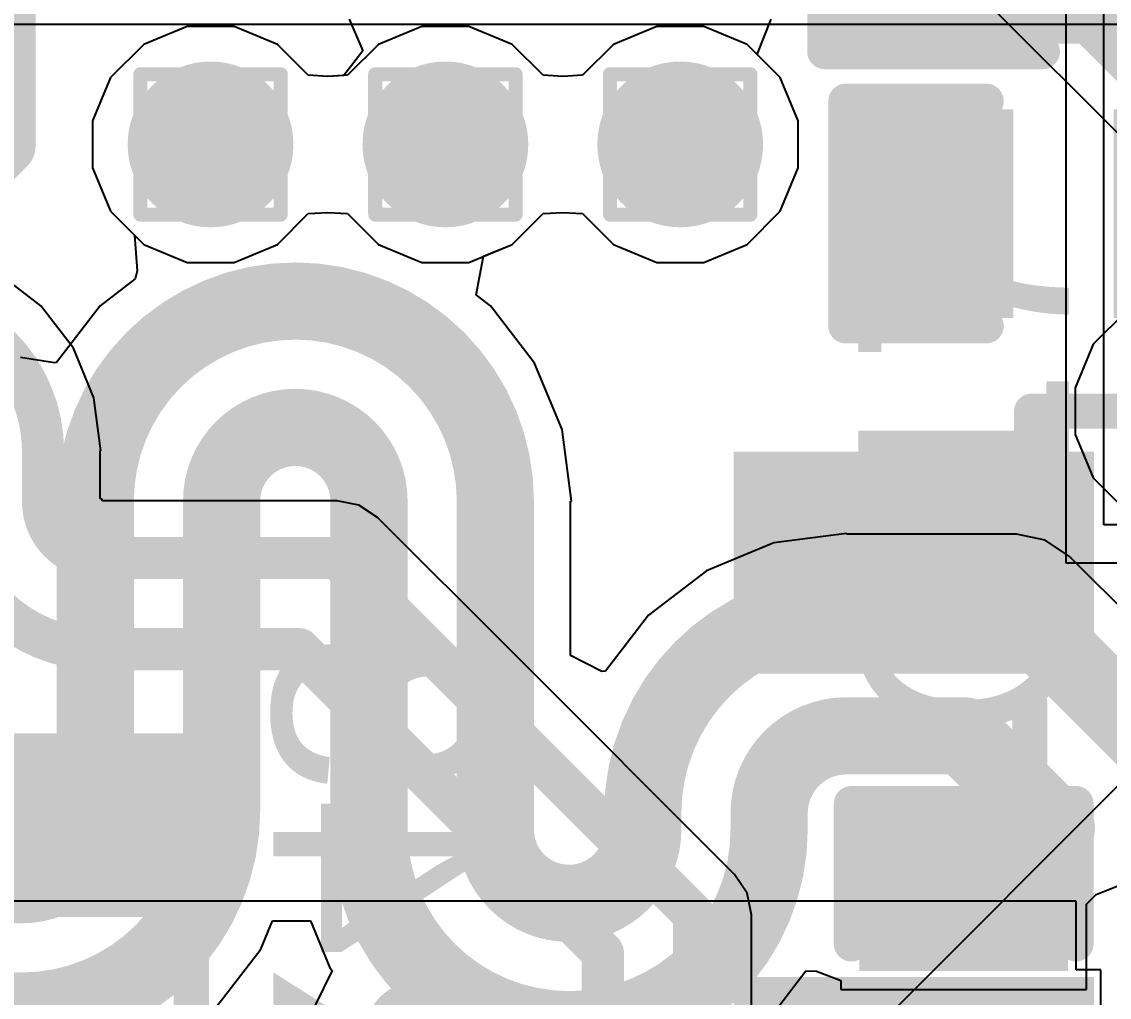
# Model space of a CAD drawing. Header units: inches. Extents: x -6 to 5433, y -4 to 5447.
# Drawn here: x 7.103 to 11.038, y 21.38 to 24.91 of the extents above; entities that cross this region are included whole.
import ezdxf

# ---------------------------------------------------------------- set-up
doc = ezdxf.new("R2010")
doc.units = ezdxf.units.IN
for name, color, linetype in [('Bottom Layer', 5, 'Continuous'), ('Bottom Overlay', 54, 'Continuous'), ('Bottom Paste', 16, 'Continuous'), ('Bottom Solder', 6, 'Continuous'), ('Drill Drawing', 1, 'Continuous'), ('Ground', 16, 'Continuous'), ('Power', 76, 'Continuous'), ('Top Layer', 1, 'Continuous'), ('Top Overlay', 2, 'Continuous'), ('Top Paste', 8, 'Continuous'), ('Top Solder', 216, 'Continuous'), ('Via Holes', 16, 'Continuous')]:
    doc.layers.add(name, color=color, linetype=linetype)
doc.styles.add('Arial', font='', dxfattribs={"height": 0.2})
doc.styles.get('Arial').set_extended_font_data('Arial')

# ---------------------------------------------------------------- blocks, each defined once
blk = doc.blocks.new('____0402_B_15')
at = {"layer": 'Bottom Layer'}
for points in [[(-0.2413, 0.3175), (-0.2412999999999999, -0.3175), (-0.6985, -0.3175), (-0.6985, 0.3175)], [(0.6985, 0.3175), (0.6985, -0.3175), (0.2413, -0.3175), (0.2412999999999999, 0.3175)]]:
    blk.add_hatch(color=5, dxfattribs=at).paths.add_polyline_path(points)
at = {"layer": 'Bottom Paste'}
for points in [[(-0.2413, 0.3175), (-0.2412999999999999, -0.3175), (-0.6985, -0.3175), (-0.6985, 0.3175)], [(0.6985, 0.3175), (0.6985, -0.3175), (0.2413, -0.3175), (0.2412999999999999, 0.3175)]]:
    blk.add_hatch(color=16, dxfattribs=at).paths.add_polyline_path(points)
at = {"layer": 'Bottom Solder'}
for points in [[(-0.18130012, 0.37749988), (-0.18130012, -0.37749988), (-0.7584998799999999, -0.37749988), (-0.7584998799999999, 0.37749988)], [(0.7584998799999999, 0.37749988), (0.7584998799999999, -0.37749988), (0.18130012, -0.37749988), (0.18130012, 0.37749988)]]:
    blk.add_hatch(color=6, dxfattribs=at).paths.add_polyline_path(points)
at = {"layer": 'Bottom Overlay'}
for points in [[(-0.7874, 0.4064, 0.127, 0.127, 0), (-0.7874, -0.4064, 0.127, 0.127, 0)], [(-0.2794, 0.4064, 0.127, 0.127, 0), (-0.7874, 0.4064, 0.127, 0.127, 0)], [(0.7874, 0.4064, 0.127, 0.127, 0), (0.2794, 0.4064, 0.127, 0.127, 0)], [(0.7874, 0.4064, 0.127, 0.127, 0), (0.7874, -0.4064, 0.127, 0.127, 0)], [(-0.2794, -0.4064, 0.127, 0.127, 0), (-0.7874, -0.4064, 0.127, 0.127, 0)], [(0.7874, -0.4064, 0.127, 0.127, 0), (0.2794, -0.4064, 0.127, 0.127, 0)]]:
    blk.add_lwpolyline(points, format="xyseb", dxfattribs=at)
for points in [[(-0.8191499999999999, 0.4064, 0.0635, 0.0635, 1), (-0.7556499999999999, 0.4064, 0.0635, 0.0635, 1)], [(-0.8191499999999999, 0.4064, 0.0635, 0.0635, 1), (-0.7556499999999999, 0.4064, 0.0635, 0.0635, 1)], [(-0.31115, 0.4064, 0.0635, 0.0635, 1), (-0.24765, 0.4064, 0.0635, 0.0635, 1)], [(0.24765, 0.4064, 0.0635, 0.0635, 1), (0.31115, 0.4064, 0.0635, 0.0635, 1)], [(0.7556499999999999, 0.4064, 0.0635, 0.0635, 1), (0.8191499999999999, 0.4064, 0.0635, 0.0635, 1)], [(0.7556499999999999, 0.4064, 0.0635, 0.0635, 1), (0.8191499999999999, 0.4064, 0.0635, 0.0635, 1)], [(-0.8191499999999999, -0.4064, 0.0635, 0.0635, 1), (-0.7556499999999999, -0.4064, 0.0635, 0.0635, 1)], [(-0.8191499999999999, -0.4064, 0.0635, 0.0635, 1), (-0.7556499999999999, -0.4064, 0.0635, 0.0635, 1)], [(-0.31115, -0.4064, 0.0635, 0.0635, 1), (-0.24765, -0.4064, 0.0635, 0.0635, 1)], [(0.24765, -0.4064, 0.0635, 0.0635, 1), (0.31115, -0.4064, 0.0635, 0.0635, 1)], [(0.7556499999999999, -0.4064, 0.0635, 0.0635, 1), (0.8191499999999999, -0.4064, 0.0635, 0.0635, 1)], [(0.7556499999999999, -0.4064, 0.0635, 0.0635, 1), (0.8191499999999999, -0.4064, 0.0635, 0.0635, 1)]]:
    blk.add_lwpolyline(points, format="xyseb", close=True, dxfattribs=at)
blk = doc.blocks.new('C___0603_B_16')
at = {"layer": 'Bottom Layer'}
for points in [[(-1.143, -0.4445), (-1.143, 0.4445), (-0.3809999999999999, 0.4445), (-0.3809999999999999, -0.4445)], [(0.3809999999999999, -0.4445), (0.3809999999999999, 0.4445), (1.143, 0.4445), (1.143, -0.4445)]]:
    blk.add_hatch(color=5, dxfattribs=at).paths.add_polyline_path(points)
at = {"layer": 'Bottom Paste'}
for points in [[(-1.143, -0.4445), (-1.143, 0.4445), (-0.3809999999999999, 0.4445), (-0.3809999999999999, -0.4445)], [(0.3809999999999999, -0.4445), (0.3809999999999999, 0.4445), (1.143, 0.4445), (1.143, -0.4445)]]:
    blk.add_hatch(color=16, dxfattribs=at).paths.add_polyline_path(points)
at = {"layer": 'Bottom Solder'}
for points in [[(-1.20299988, -0.50449988), (-1.20299988, 0.50449988), (-0.3210001199999999, 0.50449988), (-0.3210001199999999, -0.50449988)], [(0.3210001199999999, -0.50449988), (0.3210001199999999, 0.50449988), (1.20299988, 0.50449988), (1.20299988, -0.50449988)]]:
    blk.add_hatch(color=6, dxfattribs=at).paths.add_polyline_path(points)
at = {"layer": 'Bottom Overlay'}
for points in [[(-0.4571999999999999, 0.5334, 0.127, 0.127, 0), (-1.2446, 0.5334, 0.127, 0.127, 0)], [(-1.2446, 0.5334, 0.127, 0.127, 0), (-1.2446, -0.5334, 0.127, 0.127, 0)], [(1.2446, 0.5334, 0.127, 0.127, 0), (0.4571999999999999, 0.5334, 0.127, 0.127, 0)], [(1.2446, 0.5334, 0.127, 0.127, 0), (1.2446, -0.5334, 0.127, 0.127, 0)], [(-0.4571999999999999, -0.5334, 0.127, 0.127, 0), (-1.2446, -0.5334, 0.127, 0.127, 0)], [(1.2446, -0.5334, 0.127, 0.127, 0), (0.4571999999999999, -0.5334, 0.127, 0.127, 0)]]:
    blk.add_lwpolyline(points, format="xyseb", dxfattribs=at)
for points in [[(-1.27635, 0.5334, 0.0635, 0.0635, 1), (-1.21285, 0.5334, 0.0635, 0.0635, 1)], [(-1.27635, 0.5334, 0.0635, 0.0635, 1), (-1.21285, 0.5334, 0.0635, 0.0635, 1)], [(-0.4889499999999999, 0.5334, 0.0635, 0.0635, 1), (-0.42545, 0.5334, 0.0635, 0.0635, 1)], [(0.42545, 0.5334, 0.0635, 0.0635, 1), (0.4889499999999999, 0.5334, 0.0635, 0.0635, 1)], [(1.21285, 0.5334, 0.0635, 0.0635, 1), (1.27635, 0.5334, 0.0635, 0.0635, 1)], [(1.21285, 0.5334, 0.0635, 0.0635, 1), (1.27635, 0.5334, 0.0635, 0.0635, 1)], [(-1.27635, -0.5334, 0.0635, 0.0635, 1), (-1.21285, -0.5334, 0.0635, 0.0635, 1)], [(-1.27635, -0.5334, 0.0635, 0.0635, 1), (-1.21285, -0.5334, 0.0635, 0.0635, 1)], [(-0.4889499999999999, -0.5334, 0.0635, 0.0635, 1), (-0.42545, -0.5334, 0.0635, 0.0635, 1)], [(0.42545, -0.5334, 0.0635, 0.0635, 1), (0.4889499999999999, -0.5334, 0.0635, 0.0635, 1)], [(1.21285, -0.5334, 0.0635, 0.0635, 1), (1.27635, -0.5334, 0.0635, 0.0635, 1)], [(1.21285, -0.5334, 0.0635, 0.0635, 1), (1.27635, -0.5334, 0.0635, 0.0635, 1)]]:
    blk.add_lwpolyline(points, format="xyseb", close=True, dxfattribs=at)
blk = doc.blocks.new('TL3340AF160QG_33')
at = {"layer": 'Top Solder'}
blk.add_line((-1.70997118, 0.37511736), (-5441.50524092, 5436.595934), dxfattribs=at)
blk = doc.blocks.new('SOT_23_5_B_48')
at = {"layer": 'Bottom Layer'}
blk.add_hatch(color=5, dxfattribs=at).paths.add_polyline_path([(0.74999977, -0.65000124), (1.85000011, -0.65000124), (1.85000011, -1.25000004), (0.74999977, -1.25000004)])
at = {"layer": 'Bottom Paste'}
blk.add_hatch(color=16, dxfattribs=at).paths.add_polyline_path([(0.74999977, -0.65000124), (1.85000011, -0.65000124), (1.85000011, -1.25000004), (0.74999977, -1.25000004)])
at = {"layer": 'Bottom Solder'}
for points in [[(0.6483997699999999, 1.35160004), (1.95160011, 1.35160004), (1.95160011, 0.54840124), (0.6483997699999999, 0.54840124)], [(0.6483997699999999, -0.54840124), (1.95160011, -0.54840124), (1.95160011, -1.35160004), (0.6483997699999999, -1.35160004)]]:
    blk.add_hatch(color=6, dxfattribs=at).paths.add_polyline_path(points)
at = {"layer": 'Bottom Overlay'}
for points in [[(0.88000078, 0.41800018, 0.127, 0.127, 0), (0.88000078, -0.43999912, 0.127, 0.127, 0)], [(0.8735974400000001, -1.3986002, 0.127, 0.127, 0), (0.8735974400000001, -1.4986, 0.127, 0.127, 0)], [(0.8735974400000001, -1.4986, 0.127, 0.127, 0), (-0.87900256, -1.4986, 0.127, 0.127, 0)]]:
    blk.add_lwpolyline(points, format="xyseb", dxfattribs=at)
for points in [[(0.84825078, 0.41800018, 0.0635, 0.0635, 1), (0.91175078, 0.41800018, 0.0635, 0.0635, 1)], [(0.84825078, -0.43999912, 0.0635, 0.0635, 1), (0.91175078, -0.43999912, 0.0635, 0.0635, 1)], [(0.84184744, -1.3986002, 0.0635, 0.0635, 1), (0.9053474399999999, -1.3986002, 0.0635, 0.0635, 1)], [(0.84184744, -1.4986, 0.0635, 0.0635, 1), (0.9053474399999999, -1.4986, 0.0635, 0.0635, 1)], [(0.84184744, -1.4986, 0.0635, 0.0635, 1), (0.9053474399999999, -1.4986, 0.0635, 0.0635, 1)]]:
    blk.add_lwpolyline(points, format="xyseb", close=True, dxfattribs=at)
blk = doc.blocks.new('R___0402_B_77')
at = {"layer": 'Bottom Layer'}
for points in [[(-0.2413, 0.3175), (-0.2412999999999999, -0.3175), (-0.6985, -0.3175), (-0.6985, 0.3175)], [(0.6985, 0.3175), (0.6985, -0.3175), (0.2413, -0.3175), (0.2412999999999999, 0.3175)]]:
    blk.add_hatch(color=5, dxfattribs=at).paths.add_polyline_path(points)
at = {"layer": 'Bottom Paste'}
for points in [[(-0.2413, 0.3175), (-0.2412999999999999, -0.3175), (-0.6985, -0.3175), (-0.6985, 0.3175)], [(0.6985, 0.3175), (0.6985, -0.3175), (0.2413, -0.3175), (0.2412999999999999, 0.3175)]]:
    blk.add_hatch(color=16, dxfattribs=at).paths.add_polyline_path(points)
at = {"layer": 'Bottom Solder'}
for points in [[(-0.18629884, 0.37250116), (-0.1862988399999999, -0.37250116), (-0.75350116, -0.37250116), (-0.75350116, 0.37250116)], [(0.75350116, 0.37250116), (0.75350116, -0.37250116), (0.18629884, -0.37250116), (0.1862988399999999, 0.37250116)]]:
    blk.add_hatch(color=6, dxfattribs=at).paths.add_polyline_path(points)
at = {"layer": 'Bottom Overlay'}
for points in [[(-0.7874, 0.4064, 0.127, 0.127, 0), (0.7874, 0.4064, 0.127, 0.127, 0)], [(-0.7874, 0.4064, 0.127, 0.127, 0), (-0.7874, -0.4064, 0.127, 0.127, 0)], [(-0.8128, 0.4318, 0.0032258, 0.0032258, 0), (0.8128, 0.4318, 0.0032258, 0.0032258, 0)], [(0.7874, 0.4064, 0.127, 0.127, 0), (0.7874, -0.4064, 0.127, 0.127, 0)], [(-0.7874, -0.4064, 0.127, 0.127, 0), (0.7874, -0.4064, 0.127, 0.127, 0)]]:
    blk.add_lwpolyline(points, format="xyseb", dxfattribs=at)
for points in [[(-0.8191499999999999, 0.4064, 0.0635, 0.0635, 1), (-0.7556499999999999, 0.4064, 0.0635, 0.0635, 1)], [(-0.8191499999999999, 0.4064, 0.0635, 0.0635, 1), (-0.7556499999999999, 0.4064, 0.0635, 0.0635, 1)], [(-0.81360518, 0.4318, 0.0016129, 0.0016129, 1), (-0.8119948199999999, 0.4318, 0.0016129, 0.0016129, 1)], [(0.7556499999999999, 0.4064, 0.0635, 0.0635, 1), (0.8191499999999999, 0.4064, 0.0635, 0.0635, 1)], [(0.7556499999999999, 0.4064, 0.0635, 0.0635, 1), (0.8191499999999999, 0.4064, 0.0635, 0.0635, 1)], [(0.8119948199999999, 0.4318, 0.0016129, 0.0016129, 1), (0.81360518, 0.4318, 0.0016129, 0.0016129, 1)], [(-0.8191499999999999, -0.4064, 0.0635, 0.0635, 1), (-0.7556499999999999, -0.4064, 0.0635, 0.0635, 1)], [(-0.8191499999999999, -0.4064, 0.0635, 0.0635, 1), (-0.7556499999999999, -0.4064, 0.0635, 0.0635, 1)], [(0.7556499999999999, -0.4064, 0.0635, 0.0635, 1), (0.8191499999999999, -0.4064, 0.0635, 0.0635, 1)], [(0.7556499999999999, -0.4064, 0.0635, 0.0635, 1), (0.8191499999999999, -0.4064, 0.0635, 0.0635, 1)]]:
    blk.add_lwpolyline(points, format="xyseb", close=True, dxfattribs=at)
blk = doc.blocks.new('T__________B_136')
at = {"layer": 'Bottom Layer'}
blk.add_hatch(color=5, dxfattribs=at).paths.add_polyline_path([(0.3809999999999999, 0.7619999999999999), (-0.3809999999999999, 0.7619999999999999), (-0.7619999999999999, 0.3809999999999999), (-0.7619999999999999, -0.3809999999999999), (-0.3809999999999999, -0.7619999999999999), (0.3809999999999999, -0.7619999999999999), (0.7619999999999999, -0.3809999999999999), (0.7619999999999999, 0.3809999999999999)])
at = {"layer": 'Bottom Paste'}
blk.add_hatch(color=16, dxfattribs=at).paths.add_polyline_path([(0.3809999999999999, 0.7619999999999999), (-0.3809999999999999, 0.7619999999999999), (-0.7619999999999999, 0.3809999999999999), (-0.7619999999999999, -0.3809999999999999), (-0.3809999999999999, -0.7619999999999999), (0.3809999999999999, -0.7619999999999999), (0.7619999999999999, -0.3809999999999999), (0.7619999999999999, 0.3809999999999999)])
at = {"layer": 'Bottom Solder'}
blk.add_hatch(color=6, dxfattribs=at).paths.add_polyline_path([(0.4318, 0.8636), (-0.4318, 0.8636), (-0.8636, 0.4318), (-0.8636, -0.4318), (-0.4318, -0.8636), (0.4318, -0.8636), (0.8636, -0.4318), (0.8636, 0.4318)])
at = {"layer": 'Bottom Overlay'}
for points in [[(-0.9397999999999999, 0.4318, 0.1999996, 0.1999996, 0), (-0.4318, 0.9397999999999999, 0.1999996, 0.1999996, 0)], [(-0.4318, 0.9397999999999999, 0.1999996, 0.1999996, 0), (0.4318, 0.9397999999999999, 0.1999996, 0.1999996, 0)], [(0.4318, 0.9397999999999999, 0.1999996, 0.1999996, 0), (0.9397999999999999, 0.4318, 0.1999996, 0.1999996, 0)], [(-0.9397999999999999, -0.4318, 0.1999996, 0.1999996, 0), (-0.9397999999999999, 0.4318, 0.1999996, 0.1999996, 0)], [(0.9397999999999999, -0.4318, 0.1999996, 0.1999996, 0), (0.9397999999999999, 0.4318, 0.1999996, 0.1999996, 0)], [(-0.9397999999999999, -0.4318, 0.1999996, 0.1999996, 0), (-0.4318, -0.9397999999999999, 0.1999996, 0.1999996, 0)], [(0.4318, -0.9397999999999999, 0.1999996, 0.1999996, 0), (0.9397999999999999, -0.4318, 0.1999996, 0.1999996, 0)], [(-0.4318, -0.9397999999999999, 0.1999996, 0.1999996, 0), (0.4318, -0.9397999999999999, 0.1999996, 0.1999996, 0)]]:
    blk.add_lwpolyline(points, format="xyseb", dxfattribs=at)
for points in [[(-0.4817998999999999, 0.9397999999999999, 0.0999998, 0.0999998, 1), (-0.3818001, 0.9397999999999999, 0.0999998, 0.0999998, 1)], [(-0.4817998999999999, 0.9397999999999999, 0.0999998, 0.0999998, 1), (-0.3818001, 0.9397999999999999, 0.0999998, 0.0999998, 1)], [(0.3818001, 0.9397999999999999, 0.0999998, 0.0999998, 1), (0.4817998999999999, 0.9397999999999999, 0.0999998, 0.0999998, 1)], [(0.3818001, 0.9397999999999999, 0.0999998, 0.0999998, 1), (0.4817998999999999, 0.9397999999999999, 0.0999998, 0.0999998, 1)], [(-0.9897999000000001, 0.4318, 0.0999998, 0.0999998, 1), (-0.8898001, 0.4318, 0.0999998, 0.0999998, 1)], [(-0.9897999000000001, 0.4318, 0.0999998, 0.0999998, 1), (-0.8898001, 0.4318, 0.0999998, 0.0999998, 1)], [(0.8898001, 0.4318, 0.0999998, 0.0999998, 1), (0.9897999000000001, 0.4318, 0.0999998, 0.0999998, 1)], [(0.8898001, 0.4318, 0.0999998, 0.0999998, 1), (0.9897999000000001, 0.4318, 0.0999998, 0.0999998, 1)], [(-0.9897999000000001, -0.4318, 0.0999998, 0.0999998, 1), (-0.8898001, -0.4318, 0.0999998, 0.0999998, 1)], [(-0.9897999000000001, -0.4318, 0.0999998, 0.0999998, 1), (-0.8898001, -0.4318, 0.0999998, 0.0999998, 1)], [(0.8898001, -0.4318, 0.0999998, 0.0999998, 1), (0.9897999000000001, -0.4318, 0.0999998, 0.0999998, 1)], [(0.8898001, -0.4318, 0.0999998, 0.0999998, 1), (0.9897999000000001, -0.4318, 0.0999998, 0.0999998, 1)], [(-0.4817998999999999, -0.9397999999999999, 0.0999998, 0.0999998, 1), (-0.3818001, -0.9397999999999999, 0.0999998, 0.0999998, 1)], [(-0.4817998999999999, -0.9397999999999999, 0.0999998, 0.0999998, 1), (-0.3818001, -0.9397999999999999, 0.0999998, 0.0999998, 1)], [(0.3818001, -0.9397999999999999, 0.0999998, 0.0999998, 1), (0.4817998999999999, -0.9397999999999999, 0.0999998, 0.0999998, 1)], [(0.3818001, -0.9397999999999999, 0.0999998, 0.0999998, 1), (0.4817998999999999, -0.9397999999999999, 0.0999998, 0.0999998, 1)]]:
    blk.add_lwpolyline(points, format="xyseb", close=True, dxfattribs=at)
blk = doc.blocks.new('C___0402_214')
at = {"layer": 'Top Layer'}
for points in [[(-0.6985, -0.3175), (-0.6985, 0.3174999999999999), (-0.2413000000000001, 0.3175), (-0.2412999999999999, -0.3174999999999999)], [(0.2413000000000001, -0.3175), (0.2412999999999999, 0.3174999999999999), (0.6985, 0.3175), (0.6985, -0.3174999999999999)]]:
    blk.add_hatch(color=1, dxfattribs=at).paths.add_polyline_path(points)
at = {"layer": 'Top Paste'}
for points in [[(-0.6985, -0.3175), (-0.6985, 0.3174999999999999), (-0.2413000000000001, 0.3175), (-0.2412999999999999, -0.3174999999999999)], [(0.2413000000000001, -0.3175), (0.2412999999999999, 0.3174999999999999), (0.6985, 0.3175), (0.6985, -0.3174999999999999)]]:
    blk.add_hatch(color=8, dxfattribs=at).paths.add_polyline_path(points)
at = {"layer": 'Top Solder'}
for points in [[(-0.7584998799999999, -0.3774998800000001), (-0.7584998799999999, 0.3774998799999999), (-0.1813001200000001, 0.3774998800000001), (-0.1813001199999999, -0.3774998799999999)], [(0.1813001200000001, -0.3774998800000001), (0.1813001199999999, 0.3774998799999999), (0.7584998799999999, 0.3774998800000001), (0.7584998799999999, -0.3774998799999999)]]:
    blk.add_hatch(color=216, dxfattribs=at).paths.add_polyline_path(points)
at = {"layer": 'Top Overlay'}
for points in [[(-0.2794, 0.4064, 0.127, 0.127, 0), (-0.7874, 0.4064, 0.127, 0.127, 0)], [(-0.7874, -0.4064, 0.127, 0.127, 0), (-0.7874, 0.4064, 0.127, 0.127, 0)], [(0.7874, 0.4064, 0.127, 0.127, 0), (0.2794, 0.4064, 0.127, 0.127, 0)], [(0.7874, -0.4064, 0.127, 0.127, 0), (0.7874, 0.4064, 0.127, 0.127, 0)], [(-0.2794, -0.4064, 0.127, 0.127, 0), (-0.7874, -0.4064, 0.127, 0.127, 0)], [(0.7874, -0.4064, 0.127, 0.127, 0), (0.2794, -0.4064, 0.127, 0.127, 0)]]:
    blk.add_lwpolyline(points, format="xyseb", dxfattribs=at)
for points in [[(-0.8191499999999999, 0.4064, 0.0635, 0.0635, 1), (-0.7556499999999999, 0.4064, 0.0635, 0.0635, 1)], [(-0.8191499999999999, 0.4064, 0.0635, 0.0635, 1), (-0.7556499999999999, 0.4064, 0.0635, 0.0635, 1)], [(-0.31115, 0.4064, 0.0635, 0.0635, 1), (-0.24765, 0.4064, 0.0635, 0.0635, 1)], [(0.24765, 0.4064, 0.0635, 0.0635, 1), (0.31115, 0.4064, 0.0635, 0.0635, 1)], [(0.7556499999999999, 0.4064, 0.0635, 0.0635, 1), (0.8191499999999999, 0.4064, 0.0635, 0.0635, 1)], [(0.7556499999999999, 0.4064, 0.0635, 0.0635, 1), (0.8191499999999999, 0.4064, 0.0635, 0.0635, 1)], [(-0.8191499999999999, -0.4064, 0.0635, 0.0635, 1), (-0.7556499999999999, -0.4064, 0.0635, 0.0635, 1)], [(-0.8191499999999999, -0.4064, 0.0635, 0.0635, 1), (-0.7556499999999999, -0.4064, 0.0635, 0.0635, 1)], [(-0.31115, -0.4064, 0.0635, 0.0635, 1), (-0.24765, -0.4064, 0.0635, 0.0635, 1)], [(0.24765, -0.4064, 0.0635, 0.0635, 1), (0.31115, -0.4064, 0.0635, 0.0635, 1)], [(0.7556499999999999, -0.4064, 0.0635, 0.0635, 1), (0.8191499999999999, -0.4064, 0.0635, 0.0635, 1)], [(0.7556499999999999, -0.4064, 0.0635, 0.0635, 1), (0.8191499999999999, -0.4064, 0.0635, 0.0635, 1)]]:
    blk.add_lwpolyline(points, format="xyseb", close=True, dxfattribs=at)

msp = doc.modelspace()

# ---------------------------------------------------------------- hatches: boundary and pattern name
at = {"layer": 'Bottom Layer'}
h = msp.add_hatch(color=5, dxfattribs=at)
edge = h.paths.add_edge_path()
edge.add_arc((7.7861541, 24.46589976), 0.2999994, 0, 360)
h = msp.add_hatch(color=5, dxfattribs=at)
edge = h.paths.add_edge_path()
edge.add_arc((8.635867919999999, 24.46589976), 0.2999994, 0, 360)
h = msp.add_hatch(color=5, dxfattribs=at)
edge = h.paths.add_edge_path()
edge.add_arc((9.485581739999999, 24.46589976), 0.2999994, 0, 360)
at = {"layer": 'Ground'}
h = msp.add_hatch(color=16, dxfattribs=at)
edge = h.paths.add_edge_path()
edge.add_arc((7.7861541, 24.46589976), 0.2999994, 0, 360)
h = msp.add_hatch(color=16, dxfattribs=at)
edge = h.paths.add_edge_path()
edge.add_arc((8.635867919999999, 24.46589976), 0.2999994, 0, 360)
h = msp.add_hatch(color=16, dxfattribs=at)
edge = h.paths.add_edge_path()
edge.add_arc((9.485581739999999, 24.46589976), 0.2999994, 0, 360)
at = {"layer": 'Power'}
h = msp.add_hatch(color=76, dxfattribs=at)
edge = h.paths.add_edge_path()
edge.add_arc((7.7861541, 24.46589976), 0.2999994, 0, 360)
h = msp.add_hatch(color=76, dxfattribs=at)
edge = h.paths.add_edge_path()
edge.add_arc((8.635867919999999, 24.46589976), 0.2999994, 0, 360)
h = msp.add_hatch(color=76, dxfattribs=at)
edge = h.paths.add_edge_path()
edge.add_arc((9.485581739999999, 24.46589976), 0.2999994, 0, 360)
at = {"layer": 'Top Layer'}
h = msp.add_hatch(color=1, dxfattribs=at)
edge = h.paths.add_edge_path()
edge.add_arc((7.7861541, 24.46589976), 0.2999994, 0, 360)
h = msp.add_hatch(color=1, dxfattribs=at)
edge = h.paths.add_edge_path()
edge.add_arc((8.635867919999999, 24.46589976), 0.2999994, 0, 360)
h = msp.add_hatch(color=1, dxfattribs=at)
edge = h.paths.add_edge_path()
edge.add_arc((9.485581739999999, 24.46589976), 0.2999994, 0, 360)
at = {"layer": 'Via Holes'}
h = msp.add_hatch(color=7, dxfattribs=at)
edge = h.paths.add_edge_path()
edge.add_arc((7.7861541, 24.46589976), 0.1499997, 0, 360)
h = msp.add_hatch(color=7, dxfattribs=at)
edge = h.paths.add_edge_path()
edge.add_arc((8.635867919999999, 24.46589976), 0.1499997, 0, 360)
h = msp.add_hatch(color=7, dxfattribs=at)
edge = h.paths.add_edge_path()
edge.add_arc((9.485581739999999, 24.46589976), 0.1499997, 0, 360)

# ---------------------------------------------------------------- linework, layer by layer
at = {"layer": 'Bottom Layer'}
for p, q in [((10.88095106, 25.7795268), (10.88095106, 22.9521004)), ((11.01841586, 23.0895652), (11.01841586, 25.7795268)), ((11.57074902, 23.0895652), (11.01841586, 23.0895652)), ((10.88095106, 22.9521004), (11.57074902, 22.9521004)), ((10.91772264, 21.7275156), (6.878568919999999, 21.7275156)), ((10.91772264, 21.47909852), (10.91772264, 21.7275156)), ((11.00794852, 21.47909852), (10.91772264, 21.47909852)), ((11.00794852, 20.62509972), (11.00794852, 21.47909852))]:
    msp.add_line(p, q, dxfattribs=at)
at = {"layer": 'Drill Drawing'}
for points in [[(7.5321541, 24.71989976, 0.0508, 0.0508, 0), (8.040154099999999, 24.71989976, 0.0508, 0.0508, 0)], [(7.5321541, 24.21189976, 0.0508, 0.0508, 0), (7.5321541, 24.71989976, 0.0508, 0.0508, 0)], [(8.040154099999999, 24.21189976, 0.0508, 0.0508, 0), (8.040154099999999, 24.71989976, 0.0508, 0.0508, 0)], [(8.38186792, 24.71989976, 0.0508, 0.0508, 0), (8.889867919999999, 24.71989976, 0.0508, 0.0508, 0)], [(8.38186792, 24.21189976, 0.0508, 0.0508, 0), (8.38186792, 24.71989976, 0.0508, 0.0508, 0)], [(8.889867919999999, 24.21189976, 0.0508, 0.0508, 0), (8.889867919999999, 24.71989976, 0.0508, 0.0508, 0)], [(9.23158174, 24.71989976, 0.0508, 0.0508, 0), (9.73958174, 24.71989976, 0.0508, 0.0508, 0)], [(9.23158174, 24.21189976, 0.0508, 0.0508, 0), (9.23158174, 24.71989976, 0.0508, 0.0508, 0)], [(9.73958174, 24.21189976, 0.0508, 0.0508, 0), (9.73958174, 24.71989976, 0.0508, 0.0508, 0)], [(7.6337541, 24.61829976, 0.0508, 0.0508, 0), (7.9385541, 24.61829976, 0.0508, 0.0508, 0)], [(7.6337541, 24.31349976, 0.0508, 0.0508, 0), (7.6337541, 24.61829976, 0.0508, 0.0508, 0)], [(7.9385541, 24.31349976, 0.0508, 0.0508, 0), (7.9385541, 24.61829976, 0.0508, 0.0508, 0)], [(8.483467919999999, 24.61829976, 0.0508, 0.0508, 0), (8.78826792, 24.61829976, 0.0508, 0.0508, 0)], [(8.483467919999999, 24.31349976, 0.0508, 0.0508, 0), (8.483467919999999, 24.61829976, 0.0508, 0.0508, 0)], [(8.78826792, 24.31349976, 0.0508, 0.0508, 0), (8.78826792, 24.61829976, 0.0508, 0.0508, 0)], [(9.333181739999999, 24.61829976, 0.0508, 0.0508, 0), (9.637981739999999, 24.61829976, 0.0508, 0.0508, 0)], [(9.333181739999999, 24.31349976, 0.0508, 0.0508, 0), (9.333181739999999, 24.61829976, 0.0508, 0.0508, 0)], [(9.637981739999999, 24.31349976, 0.0508, 0.0508, 0), (9.637981739999999, 24.61829976, 0.0508, 0.0508, 0)], [(7.6337541, 24.31349976, 0.0508, 0.0508, 0), (7.9385541, 24.31349976, 0.0508, 0.0508, 0)], [(8.483467919999999, 24.31349976, 0.0508, 0.0508, 0), (8.78826792, 24.31349976, 0.0508, 0.0508, 0)], [(9.333181739999999, 24.31349976, 0.0508, 0.0508, 0), (9.637981739999999, 24.31349976, 0.0508, 0.0508, 0)], [(7.5321541, 24.21189976, 0.0508, 0.0508, 0), (8.040154099999999, 24.21189976, 0.0508, 0.0508, 0)], [(8.38186792, 24.21189976, 0.0508, 0.0508, 0), (8.889867919999999, 24.21189976, 0.0508, 0.0508, 0)], [(9.23158174, 24.21189976, 0.0508, 0.0508, 0), (9.73958174, 24.21189976, 0.0508, 0.0508, 0)]]:
    msp.add_lwpolyline(points, format="xyseb", dxfattribs=at)
for points in [[(7.5194541, 24.71989976, 0.0254, 0.0254, 1), (7.5448541, 24.71989976, 0.0254, 0.0254, 1)], [(7.5194541, 24.71989976, 0.0254, 0.0254, 1), (7.5448541, 24.71989976, 0.0254, 0.0254, 1)], [(8.027454099999998, 24.71989976, 0.0254, 0.0254, 1), (8.0528541, 24.71989976, 0.0254, 0.0254, 1)], [(8.027454099999998, 24.71989976, 0.0254, 0.0254, 1), (8.0528541, 24.71989976, 0.0254, 0.0254, 1)], [(8.369167919999999, 24.71989976, 0.0254, 0.0254, 1), (8.394567919999998, 24.71989976, 0.0254, 0.0254, 1)], [(8.369167919999999, 24.71989976, 0.0254, 0.0254, 1), (8.394567919999998, 24.71989976, 0.0254, 0.0254, 1)], [(8.87716792, 24.71989976, 0.0254, 0.0254, 1), (8.90256792, 24.71989976, 0.0254, 0.0254, 1)], [(8.87716792, 24.71989976, 0.0254, 0.0254, 1), (8.90256792, 24.71989976, 0.0254, 0.0254, 1)], [(9.218881739999999, 24.71989976, 0.0254, 0.0254, 1), (9.24428174, 24.71989976, 0.0254, 0.0254, 1)], [(9.218881739999999, 24.71989976, 0.0254, 0.0254, 1), (9.24428174, 24.71989976, 0.0254, 0.0254, 1)], [(9.72688174, 24.71989976, 0.0254, 0.0254, 1), (9.752281739999999, 24.71989976, 0.0254, 0.0254, 1)], [(9.72688174, 24.71989976, 0.0254, 0.0254, 1), (9.752281739999999, 24.71989976, 0.0254, 0.0254, 1)], [(7.6210541, 24.61829976, 0.0254, 0.0254, 1), (7.6464541, 24.61829976, 0.0254, 0.0254, 1)], [(7.6210541, 24.61829976, 0.0254, 0.0254, 1), (7.6464541, 24.61829976, 0.0254, 0.0254, 1)], [(7.9258541, 24.61829976, 0.0254, 0.0254, 1), (7.951254099999999, 24.61829976, 0.0254, 0.0254, 1)], [(7.9258541, 24.61829976, 0.0254, 0.0254, 1), (7.951254099999999, 24.61829976, 0.0254, 0.0254, 1)], [(8.470767919999998, 24.61829976, 0.0254, 0.0254, 1), (8.49616792, 24.61829976, 0.0254, 0.0254, 1)], [(8.470767919999998, 24.61829976, 0.0254, 0.0254, 1), (8.49616792, 24.61829976, 0.0254, 0.0254, 1)], [(8.775567919999999, 24.61829976, 0.0254, 0.0254, 1), (8.80096792, 24.61829976, 0.0254, 0.0254, 1)], [(8.775567919999999, 24.61829976, 0.0254, 0.0254, 1), (8.80096792, 24.61829976, 0.0254, 0.0254, 1)], [(9.32048174, 24.61829976, 0.0254, 0.0254, 1), (9.34588174, 24.61829976, 0.0254, 0.0254, 1)], [(9.32048174, 24.61829976, 0.0254, 0.0254, 1), (9.34588174, 24.61829976, 0.0254, 0.0254, 1)], [(9.62528174, 24.61829976, 0.0254, 0.0254, 1), (9.65068174, 24.61829976, 0.0254, 0.0254, 1)], [(9.62528174, 24.61829976, 0.0254, 0.0254, 1), (9.65068174, 24.61829976, 0.0254, 0.0254, 1)], [(7.6210541, 24.31349976, 0.0254, 0.0254, 1), (7.6464541, 24.31349976, 0.0254, 0.0254, 1)], [(7.6210541, 24.31349976, 0.0254, 0.0254, 1), (7.6464541, 24.31349976, 0.0254, 0.0254, 1)], [(7.9258541, 24.31349976, 0.0254, 0.0254, 1), (7.951254099999999, 24.31349976, 0.0254, 0.0254, 1)], [(7.9258541, 24.31349976, 0.0254, 0.0254, 1), (7.951254099999999, 24.31349976, 0.0254, 0.0254, 1)], [(8.470767919999998, 24.31349976, 0.0254, 0.0254, 1), (8.49616792, 24.31349976, 0.0254, 0.0254, 1)], [(8.470767919999998, 24.31349976, 0.0254, 0.0254, 1), (8.49616792, 24.31349976, 0.0254, 0.0254, 1)], [(8.775567919999999, 24.31349976, 0.0254, 0.0254, 1), (8.80096792, 24.31349976, 0.0254, 0.0254, 1)], [(8.775567919999999, 24.31349976, 0.0254, 0.0254, 1), (8.80096792, 24.31349976, 0.0254, 0.0254, 1)], [(9.32048174, 24.31349976, 0.0254, 0.0254, 1), (9.34588174, 24.31349976, 0.0254, 0.0254, 1)], [(9.32048174, 24.31349976, 0.0254, 0.0254, 1), (9.34588174, 24.31349976, 0.0254, 0.0254, 1)], [(9.62528174, 24.31349976, 0.0254, 0.0254, 1), (9.65068174, 24.31349976, 0.0254, 0.0254, 1)], [(9.62528174, 24.31349976, 0.0254, 0.0254, 1), (9.65068174, 24.31349976, 0.0254, 0.0254, 1)], [(7.5194541, 24.21189976, 0.0254, 0.0254, 1), (7.5448541, 24.21189976, 0.0254, 0.0254, 1)], [(7.5194541, 24.21189976, 0.0254, 0.0254, 1), (7.5448541, 24.21189976, 0.0254, 0.0254, 1)], [(8.027454099999998, 24.21189976, 0.0254, 0.0254, 1), (8.0528541, 24.21189976, 0.0254, 0.0254, 1)], [(8.027454099999998, 24.21189976, 0.0254, 0.0254, 1), (8.0528541, 24.21189976, 0.0254, 0.0254, 1)], [(8.369167919999999, 24.21189976, 0.0254, 0.0254, 1), (8.394567919999998, 24.21189976, 0.0254, 0.0254, 1)], [(8.369167919999999, 24.21189976, 0.0254, 0.0254, 1), (8.394567919999998, 24.21189976, 0.0254, 0.0254, 1)], [(8.87716792, 24.21189976, 0.0254, 0.0254, 1), (8.90256792, 24.21189976, 0.0254, 0.0254, 1)], [(8.87716792, 24.21189976, 0.0254, 0.0254, 1), (8.90256792, 24.21189976, 0.0254, 0.0254, 1)], [(9.218881739999999, 24.21189976, 0.0254, 0.0254, 1), (9.24428174, 24.21189976, 0.0254, 0.0254, 1)], [(9.218881739999999, 24.21189976, 0.0254, 0.0254, 1), (9.24428174, 24.21189976, 0.0254, 0.0254, 1)], [(9.72688174, 24.21189976, 0.0254, 0.0254, 1), (9.752281739999999, 24.21189976, 0.0254, 0.0254, 1)], [(9.72688174, 24.21189976, 0.0254, 0.0254, 1), (9.752281739999999, 24.21189976, 0.0254, 0.0254, 1)]]:
    msp.add_lwpolyline(points, format="xyseb", close=True, dxfattribs=at)
at = {"layer": 'Ground'}
for p, q in [((4.635789559999999, 30.9391304), (14.45547782, 21.11944214)), ((7.70121904, 24.89289916), (7.544280059999999, 24.8278904)), ((7.871089159999999, 24.89289916), (7.70121904, 24.89289916)), ((8.02802814, 24.8278904), (7.871089159999999, 24.89289916)), ((8.55093286, 24.89289916), (8.39399388, 24.8278904)), ((8.72080298, 24.89289916), (8.55093286, 24.89289916)), ((8.87774196, 24.8278904), (8.72080298, 24.89289916)), ((9.40064668, 24.89289916), (9.2437077, 24.8278904)), ((9.5705168, 24.89289916), (9.40064668, 24.89289916)), ((9.72745578, 24.8278904), (9.5705168, 24.89289916)), ((7.544280059999999, 24.8278904), (7.424163459999999, 24.7077738)), ((8.1398491, 24.71606944), (8.02802814, 24.8278904)), ((8.39399388, 24.8278904), (8.28217292, 24.71606944)), ((8.98956292, 24.71606944), (8.87774196, 24.8278904)), ((9.2437077, 24.8278904), (9.131886739999999, 24.71606944)), ((9.847572379999999, 24.7077738), (9.72745578, 24.8278904)), ((8.21100974, 24.71166508), (8.1398491, 24.71606944)), ((8.28217292, 24.71606944), (8.21100974, 24.71166508)), ((9.06072356, 24.71166508), (8.98956292, 24.71606944)), ((9.131886739999999, 24.71606944), (9.06072356, 24.71166508)), ((7.424163459999999, 24.7077738), (7.359154699999999, 24.55083482)), ((9.91258114, 24.55083482), (9.847572379999999, 24.7077738)), ((7.359154699999999, 24.55083482), (7.359154699999999, 24.3809647)), ((9.91258114, 24.3809647), (9.91258114, 24.55083482)), ((7.359154699999999, 24.3809647), (7.424163459999999, 24.22402572)), ((9.847572379999999, 24.22402572), (9.91258114, 24.3809647)), ((7.424163459999999, 24.22402572), (7.544280059999999, 24.10390912)), ((8.02802814, 24.10390912), (8.1398491, 24.21573008)), ((8.1398491, 24.21573008), (8.21101228, 24.22013444)), ((8.21101228, 24.22013444), (8.28217292, 24.21573008)), ((8.28217292, 24.21573008), (8.39399388, 24.10390912)), ((8.87774196, 24.10390912), (8.98956292, 24.21573008)), ((8.98956292, 24.21573008), (9.0607261, 24.22013444)), ((9.0607261, 24.22013444), (9.131886739999999, 24.21573008)), ((9.131886739999999, 24.21573008), (9.2437077, 24.10390912)), ((9.72745578, 24.10390912), (9.847572379999999, 24.22402572)), ((7.544280059999999, 24.10390912), (7.70121904, 24.03890036)), ((7.871089159999999, 24.03890036), (8.02802814, 24.10390912)), ((8.39399388, 24.10390912), (8.55093286, 24.03890036)), ((8.72080298, 24.03890036), (8.87774196, 24.10390912)), ((9.2437077, 24.10390912), (9.40064668, 24.03890036)), ((9.5705168, 24.03890036), (9.72745578, 24.10390912)), ((7.70121904, 24.03890036), (7.871089159999999, 24.03890036)), ((8.55093286, 24.03890036), (8.72080298, 24.03890036)), ((9.40064668, 24.03890036), (9.5705168, 24.03890036)), ((7.171931299999999, 23.88202742), (7.018060639999999, 24.00009678)), ((7.29000066, 23.72815676), (7.171931299999999, 23.88202742)), ((7.364222, 23.54896992), (7.29000066, 23.72815676)), ((7.389538179999999, 23.35667922), (7.364222, 23.54896992)), ((7.38716328, 23.18485584), (7.38716328, 23.35667922)), ((7.38716328, 23.35667922), (7.389538179999999, 23.35667922)), ((7.39290368, 23.1824784), (7.38716328, 23.18485584)), ((7.395281119999999, 23.176738), (7.39290368, 23.1824784)), ((8.243933219999999, 23.176738), (7.395281119999999, 23.176738)), ((8.24394592, 23.17674054), (8.243933219999999, 23.176738)), ((8.323232019999999, 23.16096714), (8.24394592, 23.17674054)), ((8.390445499999998, 23.1160574), (8.323232019999999, 23.16096714)), ((8.87588776, 22.6306126), (8.390445499999998, 23.1160574)), ((8.87589538, 22.63060752), (8.87588776, 22.6306126)), ((9.68237078, 21.82412958), (8.87589538, 22.63060752)), ((9.6823784, 21.8241245), (9.68237078, 21.82412958)), ((9.727288139999999, 21.75691102), (9.6823784, 21.8241245)), ((9.743058999999999, 21.67762492), (9.727288139999999, 21.75691102)), ((9.743058999999999, 20.52672552), (9.743058999999999, 21.67762492))]:
    msp.add_line(p, q, dxfattribs=at)
for points in [[(4.8006, 31.10394084, 0.2032, 0.2032, 0), (15.09579404, 20.8087468, 0.2032, 0.2032, 0)], [(6.1131831, 23.35667922, 0.1524, 0.1524, -0.9999999999999999), (7.179983099999999, 23.35667922, 0.1524, 0.1524, 0)], [(7.179983099999999, 23.17275782, 0.1524, 0.1524, 0), (7.179983099999999, 23.35667922, 0.1524, 0.1524, 0)], [(7.3831831, 22.63935782, 0.1524, 0.1524, -0.4142135623730951), (6.849783099999999, 23.17275782, 0.1524, 0.1524, 0)], [(7.3831831, 22.96955782, 0.1524, 0.1524, -0.4142135623730951), (7.179983099999999, 23.17275782, 0.1524, 0.1524, 0)], [(7.3831831, 22.96955782, 0.1524, 0.1524, 0), (8.24394592, 22.96955782, 0.1524, 0.1524, 0)], [(8.24394592, 22.96955782, 0.1524, 0.1524, 0), (8.729395799999999, 22.48410794, 0.1524, 0.1524, 0)], [(7.3831831, 22.63935782, 0.1524, 0.1524, 0), (8.10717708, 22.63935782, 0.1524, 0.1524, 0)], [(8.10717708, 22.63935782, 0.1524, 0.1524, 0), (8.54363544, 22.20289946, 0.1524, 0.1524, 0)], [(8.729395799999999, 22.48410794, 0.1524, 0.1524, 0), (9.535878819999999, 21.67762492, 0.1524, 0.1524, 0)], [(8.543632899999999, 22.20289692, 0.1524, 0.1524, 0), (8.54363544, 22.20289946, 0.1524, 0.1524, 0)], [(8.543632899999999, 22.20289692, 0.1524, 0.1524, 0), (9.20567882, 21.540851, 0.1524, 0.1524, 0)], [(9.535878819999999, 20.29812552, 0.1524, 0.1524, 0), (9.535878819999999, 21.67762492, 0.1524, 0.1524, 0)], [(9.20567882, 20.29812552, 0.1524, 0.1524, 0), (9.20567882, 21.540851, 0.1524, 0.1524, 0)]]:
    msp.add_lwpolyline(points, format="xyseb", dxfattribs=at)
for points in [[(7.141883099999999, 23.35667922, 0.0762, 0.0762, 1), (7.218083099999999, 23.35667922, 0.0762, 0.0762, 1)], [(7.141883099999999, 23.35667922, 0.0762, 0.0762, 1), (7.218083099999999, 23.35667922, 0.0762, 0.0762, 1)], [(7.141883099999999, 23.17275782, 0.0762, 0.0762, 1), (7.218083099999999, 23.17275782, 0.0762, 0.0762, 1)], [(7.141883099999999, 23.17275782, 0.0762, 0.0762, 1), (7.218083099999999, 23.17275782, 0.0762, 0.0762, 1)], [(7.3450831, 22.96955782, 0.0762, 0.0762, 1), (7.4212831, 22.96955782, 0.0762, 0.0762, 1)], [(7.3450831, 22.96955782, 0.0762, 0.0762, 1), (7.4212831, 22.96955782, 0.0762, 0.0762, 1)], [(8.20584592, 22.96955782, 0.0762, 0.0762, 1), (8.28204592, 22.96955782, 0.0762, 0.0762, 1)], [(8.20584592, 22.96955782, 0.0762, 0.0762, 1), (8.28204592, 22.96955782, 0.0762, 0.0762, 1)], [(7.3450831, 22.63935782, 0.0762, 0.0762, 1), (7.4212831, 22.63935782, 0.0762, 0.0762, 1)], [(7.3450831, 22.63935782, 0.0762, 0.0762, 1), (7.4212831, 22.63935782, 0.0762, 0.0762, 1)], [(8.06907708, 22.63935782, 0.0762, 0.0762, 1), (8.14527708, 22.63935782, 0.0762, 0.0762, 1)], [(8.06907708, 22.63935782, 0.0762, 0.0762, 1), (8.14527708, 22.63935782, 0.0762, 0.0762, 1)], [(8.691295799999999, 22.48410794, 0.0762, 0.0762, 1), (8.767495799999999, 22.48410794, 0.0762, 0.0762, 1)], [(8.691295799999999, 22.48410794, 0.0762, 0.0762, 1), (8.767495799999999, 22.48410794, 0.0762, 0.0762, 1)], [(8.505532899999999, 22.20289692, 0.0762, 0.0762, 1), (8.581732899999999, 22.20289692, 0.0762, 0.0762, 1)], [(8.505532899999999, 22.20289692, 0.0762, 0.0762, 1), (8.581732899999999, 22.20289692, 0.0762, 0.0762, 1)], [(8.50553544, 22.20289946, 0.0762, 0.0762, 1), (8.58173544, 22.20289946, 0.0762, 0.0762, 1)], [(8.50553544, 22.20289946, 0.0762, 0.0762, 1), (8.58173544, 22.20289946, 0.0762, 0.0762, 1)], [(9.497778819999999, 21.67762492, 0.0762, 0.0762, 1), (9.573978819999999, 21.67762492, 0.0762, 0.0762, 1)], [(9.497778819999999, 21.67762492, 0.0762, 0.0762, 1), (9.573978819999999, 21.67762492, 0.0762, 0.0762, 1)], [(9.16757882, 21.540851, 0.0762, 0.0762, 1), (9.24377882, 21.540851, 0.0762, 0.0762, 1)], [(9.16757882, 21.540851, 0.0762, 0.0762, 1), (9.24377882, 21.540851, 0.0762, 0.0762, 1)]]:
    msp.add_lwpolyline(points, format="xyseb", close=True, dxfattribs=at)
at = {"layer": 'Power'}
for p, q in [((5.62674008, 24.90079602), (13.3599809, 24.90079602)), ((11.10027498, 23.8626904), (10.98015838, 23.7425738)), ((10.98015838, 23.7425738), (10.91514962, 23.58563482)), ((10.91514962, 23.58563482), (10.91514962, 23.4157647)), ((10.91514962, 23.4157647), (10.98015838, 23.25882572)), ((10.98015838, 23.25882572), (11.10027498, 23.13870912))]:
    msp.add_line(p, q, dxfattribs=at)
at = {"layer": 'Top Layer'}
for p, q in [((8.28768218, 24.9187462), (8.337067399999999, 24.80430904)), ((9.76359998, 24.7917462), (9.814717479999999, 24.9187462)), ((7.70121904, 24.89289916), (7.544280059999999, 24.8278904)), ((7.871089159999999, 24.89289916), (7.70121904, 24.89289916)), ((8.02802814, 24.8278904), (7.871089159999999, 24.89289916)), ((7.544280059999999, 24.8278904), (7.424163459999999, 24.7077738)), ((8.1398491, 24.71606944), (8.02802814, 24.8278904)), ((8.337067399999999, 24.80430904), (8.2685509, 24.71522616)), ((9.847572379999999, 24.7077738), (9.76359998, 24.7917462)), ((8.21100974, 24.71166508), (8.1398491, 24.71606944)), ((8.2685509, 24.71522616), (8.21100974, 24.71166508)), ((7.424163459999999, 24.7077738), (7.359154699999999, 24.55083482)), ((9.91258114, 24.55083482), (9.847572379999999, 24.7077738)), ((7.359154699999999, 24.55083482), (7.359154699999999, 24.3809647)), ((9.91258114, 24.3809647), (9.91258114, 24.55083482)), ((7.359154699999999, 24.3809647), (7.424163459999999, 24.22402572)), ((9.847572379999999, 24.22402572), (9.91258114, 24.3809647)), ((7.424163459999999, 24.22402572), (7.510802859999999, 24.13738632)), ((8.87774196, 24.10390912), (8.98956292, 24.21573008)), ((8.98956292, 24.21573008), (9.0607261, 24.22013444)), ((9.0607261, 24.22013444), (9.131886739999999, 24.21573008)), ((9.131886739999999, 24.21573008), (9.2437077, 24.10390912)), ((9.72745578, 24.10390912), (9.847572379999999, 24.22402572)), ((7.510802859999999, 24.13738632), (7.52053106, 24.00821716)), ((8.7743411, 24.0610771), (8.87774196, 24.10390912)), ((9.2437077, 24.10390912), (9.40064668, 24.03890036)), ((9.5705168, 24.03890036), (9.72745578, 24.10390912)), ((8.74752886, 23.9215676), (8.7743411, 24.0610771)), ((7.52053106, 24.00821716), (7.5133454, 23.97925608)), ((9.40064668, 24.03890036), (9.5705168, 24.03890036)), ((7.5133454, 23.97925608), (7.386342859999999, 23.8818039)), ((8.799349939999999, 23.8818039), (8.74752886, 23.9215676)), ((7.386342859999999, 23.8818039), (7.22896954, 23.6767116)), ((8.95813296, 23.67487264), (8.799349939999999, 23.8818039)), ((7.22133684, 23.675848), (7.09845672, 23.69506056)), ((7.22896954, 23.6767116), (7.22133684, 23.675848)), ((9.057947339999998, 23.43389776), (8.95813296, 23.67487264)), ((9.0919935, 23.17530036), (9.057947339999998, 23.43389776)), ((9.08867118, 22.61608126), (9.08867118, 23.17530036)), ((9.08867118, 23.17530036), (9.0919935, 23.17530036)), ((9.824831759999999, 23.02393414), (9.58076824, 22.92283706)), ((10.0867464, 23.05841464), (9.824831759999999, 23.02393414)), ((10.0867464, 23.0549831), (10.0867464, 23.05841464)), ((10.70200806, 23.0549831), (10.0867464, 23.0549831)), ((10.80606932, 23.03428464), (10.70200806, 23.0549831)), ((10.8942886, 22.97533886), (10.80606932, 23.03428464)), ((11.49607048, 22.37355698), (10.8942886, 22.97533886)), ((9.58076824, 22.92283706), (9.37118522, 22.7620195)), ((9.37118522, 22.7620195), (9.21567118, 22.55935036)), ((9.2024327, 22.55854264), (9.08867118, 22.61608126)), ((9.21567118, 22.55935036), (9.2024327, 22.55854264)), ((10.99085178, 21.75159988), (11.07518994, 21.78516344)), ((10.95582264, 21.71657074), (10.99085178, 21.75159988)), ((10.95582264, 21.40769912), (10.95582264, 21.71657074)), ((7.967532959999999, 21.5539828), (8.01018718, 21.65696456)), ((8.01018718, 21.65696456), (8.14765198, 21.65696456)), ((8.14765198, 21.65696456), (8.21815984, 21.48674392)), ((7.80874994, 21.34705408), (7.967532959999999, 21.5539828)), ((8.21815984, 21.48674392), (8.226298, 21.47613688)), ((8.226298, 21.47613688), (8.163666679999999, 21.34913688)), ((9.78994994, 21.27981266), (9.93982264, 21.47513104)), ((9.93982264, 21.47513104), (9.978831959999999, 21.47482116)), ((9.978831959999999, 21.47482116), (10.06682264, 21.43996982)), ((10.06682264, 21.43996982), (10.06682264, 21.40769912)), ((10.06682264, 21.40769912), (10.95582264, 21.40769912))]:
    msp.add_line(p, q, dxfattribs=at)
for points in [[(7.3689464, 23.17530036, 0.2794, 0.2794, -0.9999999999999999), (8.8167464, 23.17530036, 0.2794, 0.2794, 0)], [(7.8261464, 23.17530036, 0.2794, 0.2794, -0.9999999999999999), (8.3595464, 23.17530036, 0.2794, 0.2794, 0)], [(7.3689464, 22.05355762, 0.2794, 0.2794, 0), (7.3689464, 23.17530036, 0.2794, 0.2794, 0)], [(7.8261464, 22.05355762, 0.2794, 0.2794, 0), (7.8261464, 23.17530036, 0.2794, 0.2794, 0)], [(8.3595464, 21.9863162, 0.2794, 0.2794, 0), (8.3595464, 23.17530036, 0.2794, 0.2794, 0)], [(8.8167464, 21.9863162, 0.2794, 0.2794, 0), (8.8167464, 23.17530036, 0.2794, 0.2794, 0)], [(9.3501464, 22.04645832, 0.2794, 0.2794, -0.4142135623730951), (10.0867464, 22.78305832, 0.2794, 0.2794, 0)], [(10.0867464, 22.78305832, 0.2794, 0.2794, 0), (10.4550591, 22.78305832, 0.2794, 0.2794, 0)], [(10.4550591, 22.78305832, 0.2794, 0.2794, 0), (10.70200806, 22.78305832, 0.2794, 0.2794, 0)], [(10.70200806, 22.78305832, 0.2794, 0.2794, 0), (11.30378994, 22.18127644, 0.2794, 0.2794, 0)], [(9.8073464, 22.04645832, 0.2794, 0.2794, -0.4142135623730951), (10.0867464, 22.32585832, 0.2794, 0.2794, 0)], [(10.0867464, 22.32585832, 0.2794, 0.2794, 0), (10.4550591, 22.32585832, 0.2794, 0.2794, 0)], [(10.4550591, 22.32585832, 0.2794, 0.2794, 0), (10.51263074, 22.32585832, 0.2794, 0.2794, 0)], [(10.51263074, 22.32585832, 0.2794, 0.2794, 0), (10.84658994, 21.99189912, 0.2794, 0.2794, 0)], [(7.8261464, 22.05355762, 0.2794, 0.2794, -0.9999999999999999), (6.3783464, 22.05355762, 0.2794, 0.2794, 0)], [(7.3689464, 22.05355762, 0.2794, 0.2794, -0.9999999999999999), (6.8355464, 22.05355762, 0.2794, 0.2794, 0)], [(9.3501464, 21.9863162, 0.2794, 0.2794, 0), (9.3501464, 22.04645832, 0.2794, 0.2794, 0)], [(9.8073464, 21.9863162, 0.2794, 0.2794, 0), (9.8073464, 22.04645832, 0.2794, 0.2794, 0)], [(9.8073464, 21.9863162, 0.2794, 0.2794, -0.9999999999999999), (8.3595464, 21.9863162, 0.2794, 0.2794, 0)], [(9.3501464, 21.9863162, 0.2794, 0.2794, -0.9999999999999999), (8.8167464, 21.9863162, 0.2794, 0.2794, 0)], [(10.61798994, 21.76329912, 0.2794, 0.2794, 0), (10.84658994, 21.99189912, 0.2794, 0.2794, 0)], [(10.51132264, 21.76329912, 0.2794, 0.2794, 0), (10.61798994, 21.76329912, 0.2794, 0.2794, 0)]]:
    msp.add_lwpolyline(points, format="xyseb", dxfattribs=at)
for points in [[(7.2990964, 23.17530036, 0.1397, 0.1397, 1), (7.4387964, 23.17530036, 0.1397, 0.1397, 1)], [(7.2990964, 23.17530036, 0.1397, 0.1397, 1), (7.4387964, 23.17530036, 0.1397, 0.1397, 1)], [(7.7562964, 23.17530036, 0.1397, 0.1397, 1), (7.895996399999999, 23.17530036, 0.1397, 0.1397, 1)], [(7.7562964, 23.17530036, 0.1397, 0.1397, 1), (7.895996399999999, 23.17530036, 0.1397, 0.1397, 1)], [(8.289696399999999, 23.17530036, 0.1397, 0.1397, 1), (8.4293964, 23.17530036, 0.1397, 0.1397, 1)], [(8.289696399999999, 23.17530036, 0.1397, 0.1397, 1), (8.4293964, 23.17530036, 0.1397, 0.1397, 1)], [(8.746896399999999, 23.17530036, 0.1397, 0.1397, 1), (8.8865964, 23.17530036, 0.1397, 0.1397, 1)], [(8.746896399999999, 23.17530036, 0.1397, 0.1397, 1), (8.8865964, 23.17530036, 0.1397, 0.1397, 1)], [(10.0168964, 22.78305832, 0.1397, 0.1397, 1), (10.1565964, 22.78305832, 0.1397, 0.1397, 1)], [(10.0168964, 22.78305832, 0.1397, 0.1397, 1), (10.1565964, 22.78305832, 0.1397, 0.1397, 1)], [(10.3852091, 22.78305832, 0.1397, 0.1397, 1), (10.5249091, 22.78305832, 0.1397, 0.1397, 1)], [(10.3852091, 22.78305832, 0.1397, 0.1397, 1), (10.5249091, 22.78305832, 0.1397, 0.1397, 1)], [(10.63215806, 22.78305832, 0.1397, 0.1397, 1), (10.77185806, 22.78305832, 0.1397, 0.1397, 1)], [(10.63215806, 22.78305832, 0.1397, 0.1397, 1), (10.77185806, 22.78305832, 0.1397, 0.1397, 1)], [(10.0168964, 22.32585832, 0.1397, 0.1397, 1), (10.1565964, 22.32585832, 0.1397, 0.1397, 1)], [(10.0168964, 22.32585832, 0.1397, 0.1397, 1), (10.1565964, 22.32585832, 0.1397, 0.1397, 1)], [(10.3852091, 22.32585832, 0.1397, 0.1397, 1), (10.5249091, 22.32585832, 0.1397, 0.1397, 1)], [(10.3852091, 22.32585832, 0.1397, 0.1397, 1), (10.5249091, 22.32585832, 0.1397, 0.1397, 1)], [(10.44278074, 22.32585832, 0.1397, 0.1397, 1), (10.58248074, 22.32585832, 0.1397, 0.1397, 1)], [(10.44278074, 22.32585832, 0.1397, 0.1397, 1), (10.58248074, 22.32585832, 0.1397, 0.1397, 1)], [(7.2990964, 22.05355762, 0.1397, 0.1397, 1), (7.4387964, 22.05355762, 0.1397, 0.1397, 1)], [(7.2990964, 22.05355762, 0.1397, 0.1397, 1), (7.4387964, 22.05355762, 0.1397, 0.1397, 1)], [(7.7562964, 22.05355762, 0.1397, 0.1397, 1), (7.895996399999999, 22.05355762, 0.1397, 0.1397, 1)], [(7.7562964, 22.05355762, 0.1397, 0.1397, 1), (7.895996399999999, 22.05355762, 0.1397, 0.1397, 1)], [(9.2802964, 22.04645832, 0.1397, 0.1397, 1), (9.419996399999999, 22.04645832, 0.1397, 0.1397, 1)], [(9.2802964, 22.04645832, 0.1397, 0.1397, 1), (9.419996399999999, 22.04645832, 0.1397, 0.1397, 1)], [(9.7374964, 22.04645832, 0.1397, 0.1397, 1), (9.877196399999999, 22.04645832, 0.1397, 0.1397, 1)], [(9.7374964, 22.04645832, 0.1397, 0.1397, 1), (9.877196399999999, 22.04645832, 0.1397, 0.1397, 1)], [(8.289696399999999, 21.9863162, 0.1397, 0.1397, 1), (8.4293964, 21.9863162, 0.1397, 0.1397, 1)], [(8.289696399999999, 21.9863162, 0.1397, 0.1397, 1), (8.4293964, 21.9863162, 0.1397, 0.1397, 1)], [(8.746896399999999, 21.9863162, 0.1397, 0.1397, 1), (8.8865964, 21.9863162, 0.1397, 0.1397, 1)], [(8.746896399999999, 21.9863162, 0.1397, 0.1397, 1), (8.8865964, 21.9863162, 0.1397, 0.1397, 1)], [(9.2802964, 21.9863162, 0.1397, 0.1397, 1), (9.419996399999999, 21.9863162, 0.1397, 0.1397, 1)], [(9.2802964, 21.9863162, 0.1397, 0.1397, 1), (9.419996399999999, 21.9863162, 0.1397, 0.1397, 1)], [(9.7374964, 21.9863162, 0.1397, 0.1397, 1), (9.877196399999999, 21.9863162, 0.1397, 0.1397, 1)], [(9.7374964, 21.9863162, 0.1397, 0.1397, 1), (9.877196399999999, 21.9863162, 0.1397, 0.1397, 1)], [(10.77673994, 21.99189912, 0.1397, 0.1397, 1), (10.91643994, 21.99189912, 0.1397, 0.1397, 1)], [(10.77673994, 21.99189912, 0.1397, 0.1397, 1), (10.91643994, 21.99189912, 0.1397, 0.1397, 1)], [(10.44147264, 21.76329912, 0.1397, 0.1397, 1), (10.58117264, 21.76329912, 0.1397, 0.1397, 1)], [(10.54813994, 21.76329912, 0.1397, 0.1397, 1), (10.68783994, 21.76329912, 0.1397, 0.1397, 1)], [(10.54813994, 21.76329912, 0.1397, 0.1397, 1), (10.68783994, 21.76329912, 0.1397, 0.1397, 1)]]:
    msp.add_lwpolyline(points, format="xyseb", close=True, dxfattribs=at)

# ---------------------------------------------------------------- block references
for name, p, rotation in [('TL3340AF160QG_33', (-3.743799979999999, 5.98786712), 270), ('C___0603_B_16', (11.25324902, 25.3350268), 180), ('____0402_B_15', (10.87224902, 24.21581898), 180), ('SOT_23_5_B_48', (11.63094956, 22.00209976), 180), ('R___0402_B_77', (7.310368919999999, 21.48389912), 90), ('C___0402_214', (10.51132264, 21.29339912), 270)]:
    msp.add_blockref(name, p, dxfattribs=dict(rotation=rotation))
msp.add_blockref('T__________B_136', (6.1131831, 24.8905268))

# ---------------------------------------------------------------- texts
at = {"layer": 'Bottom Overlay', "style": 'Arial', "text_generation_flag": 2}
msp.add_text('R43', height=0.7619999999999999, rotation=270, dxfattribs=at).set_placement((8.01275766, 20.75112944))
at = {"layer": 'Top Overlay', "style": 'Arial'}
msp.add_text('C17', height=0.7619999999999999, rotation=90, dxfattribs=at).set_placement((10.89259188, 22.29990968))

doc.saveas('drawing.dxf')
